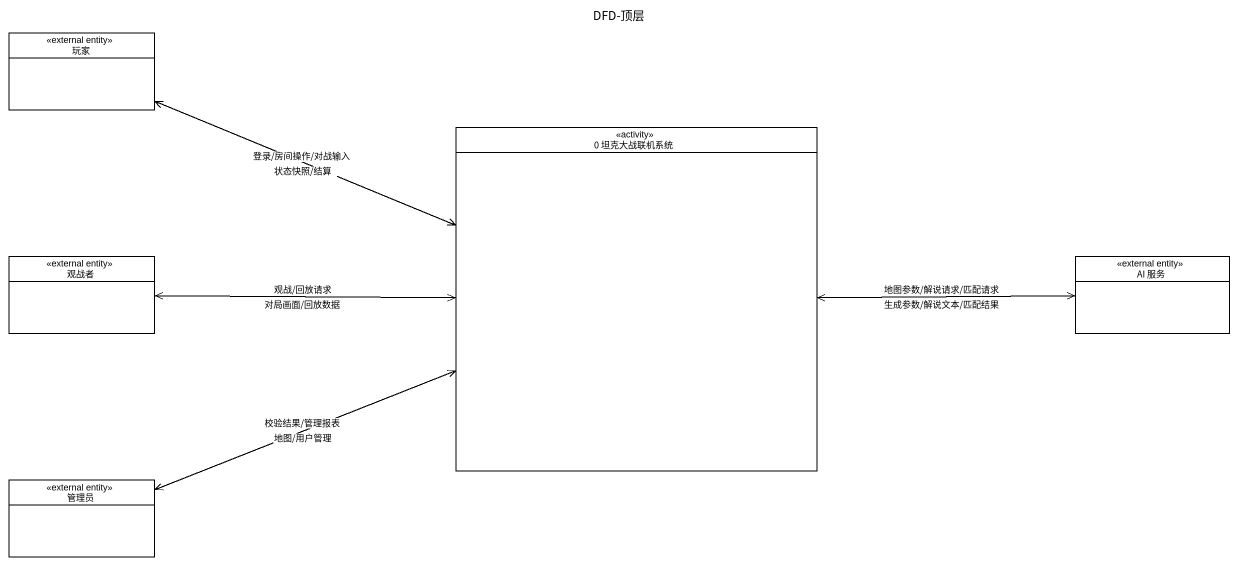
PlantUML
@startuml
title DFD-顶层
hide circle
hide empty members
class 玩家 <<external entity>>
class "0 坦克大战联机系统" as c0_坦克大战联机系统 <<activity>>
class 观战者 <<external entity>>
class "AI 服务" as AI_服务 <<external entity>>
class 管理员 <<external entity>>
玩家 -right-> c0_坦克大战联机系统 : 登录/房间操作/对战输入
c0_坦克大战联机系统 -left-> 玩家 : 状态快照/结算
c0_坦克大战联机系统 -left-> 观战者 : 对局画面/回放数据
c0_坦克大战联机系统 -right-> AI_服务 : 地图参数/解说请求/匹配请求
c0_坦克大战联机系统 -left-> 管理员 : 校验结果/管理报表
观战者 -right-> c0_坦克大战联机系统 : 观战/回放请求
AI_服务 -left-> c0_坦克大战联机系统 : 生成参数/解说文本/匹配结果
管理员 -right-> c0_坦克大战联机系统 : 地图/用户管理
@enduml
